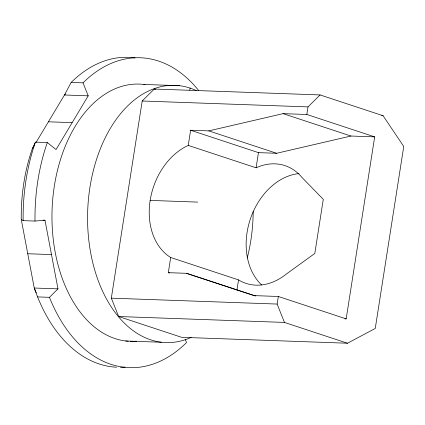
<?xml version="1.0" encoding="UTF-8"?>
<svg xmlns="http://www.w3.org/2000/svg" width="425" height="425" viewBox="0 0 425 425"><rect width="100%" height="100%" fill="white"/><g stroke="black" fill="none" stroke-linecap="round" stroke-linejoin="round"><path stroke-width="0.64" d="M111.329 298.164L142.2 101.001L154.27 89.032L320.083 94.934L383.084 115.728L403.75 146.476L375.248 328.472L347.459 343.225L181.64 337.322L118.644 316.529L111.329 298.164L277.142 304.061L284.458 322.426L347.459 343.225M189.784 90.063L190.092 88.097M169.57 273.084L168.316 272.669L170.691 257.502A62.023 46.692 -71.7 0 1 150.158 200.414A62.023 46.692 -71.7 0 1 188.243 145.408L190.618 130.241L208.787 130.889L283.092 113.64L306.829 114.484L374.675 136.877L346.173 318.877L344.856 318.83M236.948 290.009L238.531 279.9A62.023 46.692 -71.7 0 0 286.838 273.658L314.808 253.47L323.287 199.341L301.915 177.395A62.023 46.692 -71.7 0 0 256.089 167.806L188.243 145.408M256.089 167.806L258.464 152.639L190.618 130.241M277.142 304.061L278.332 296.48L254.591 295.635L186.479 273.317L168.316 272.669M306.829 114.484L308.019 106.898L320.083 94.934M116.562 367.216A155.061 99.7 -88 0 1 37.581 296.91L34.244 288.022L21.25 219.38A139.554 89.728 -88 0 1 32.316 148.723L35.434 142.131L47.303 142.556L56.052 149.568L88.209 95.832L83.034 82.848L71.166 82.423L64.472 94.988L35.987 142.55M32.316 148.723L34.653 144.798M37.581 296.91L49.449 297.33L57.981 288.867L44.986 220.224L43.01 220.155M258.464 152.639L276.627 153.282L350.938 136.032L374.675 136.877M21.25 219.38L23.141 220.639L35.009 221.064L44.986 220.224M143.82 84.442L179.424 85.707M88.209 95.832L64.472 94.988A139.554 89.728 -88 0 1 65.434 94.047M142.2 101.001L308.019 106.898M381.756 115.68L383.084 115.728M48.344 121.789L72.08 122.634M150.158 200.414L197.636 202.103M27.683 253.736L51.42 254.58M57.981 288.867L34.244 288.022A139.554 89.728 -88 0 0 36.258 292.846M118.644 316.529L284.458 322.426M125.731 340.983L161.335 342.247M283.092 113.64L350.938 136.032M154.27 89.032L155.529 89.447M208.787 130.889L276.627 153.282M170.691 257.502L238.531 279.9M278.332 296.48L346.173 318.877M254.591 295.635L255.85 296.05M186.479 273.317L253.698 295.502M185.337 339.623L186.511 342.577A155.061 99.7 -88 0 1 49.449 297.33M128.265 341.227A128.701 82.748 -88 0 1 52.381 203.803A128.701 82.748 -88 0 1 145.084 84.607M136.553 341.174A128.701 82.748 -88 0 1 130.178 341.328M191.208 337.381A128.701 82.748 -88 0 1 87.598 214.088A128.701 82.748 -88 0 1 196.222 90.514M253.194 211.576A128.701 82.748 -88 0 1 247.244 258.002M71.166 82.423A155.061 99.7 -88 0 1 135.097 57.917M125.051 367.067A155.061 99.7 -88 0 1 120.482 367.285M23.141 220.639A155.061 99.7 -88 0 1 35.434 142.131M83.034 82.848A155.061 99.7 -88 0 1 198.741 90.589M35.009 221.064A155.061 99.7 -88 0 1 47.303 142.556M261.651 284.941A62.023 46.692 -71.7 0 1 250.346 219.061A62.023 46.692 -71.7 0 1 299.035 173.586"/></g></svg>
